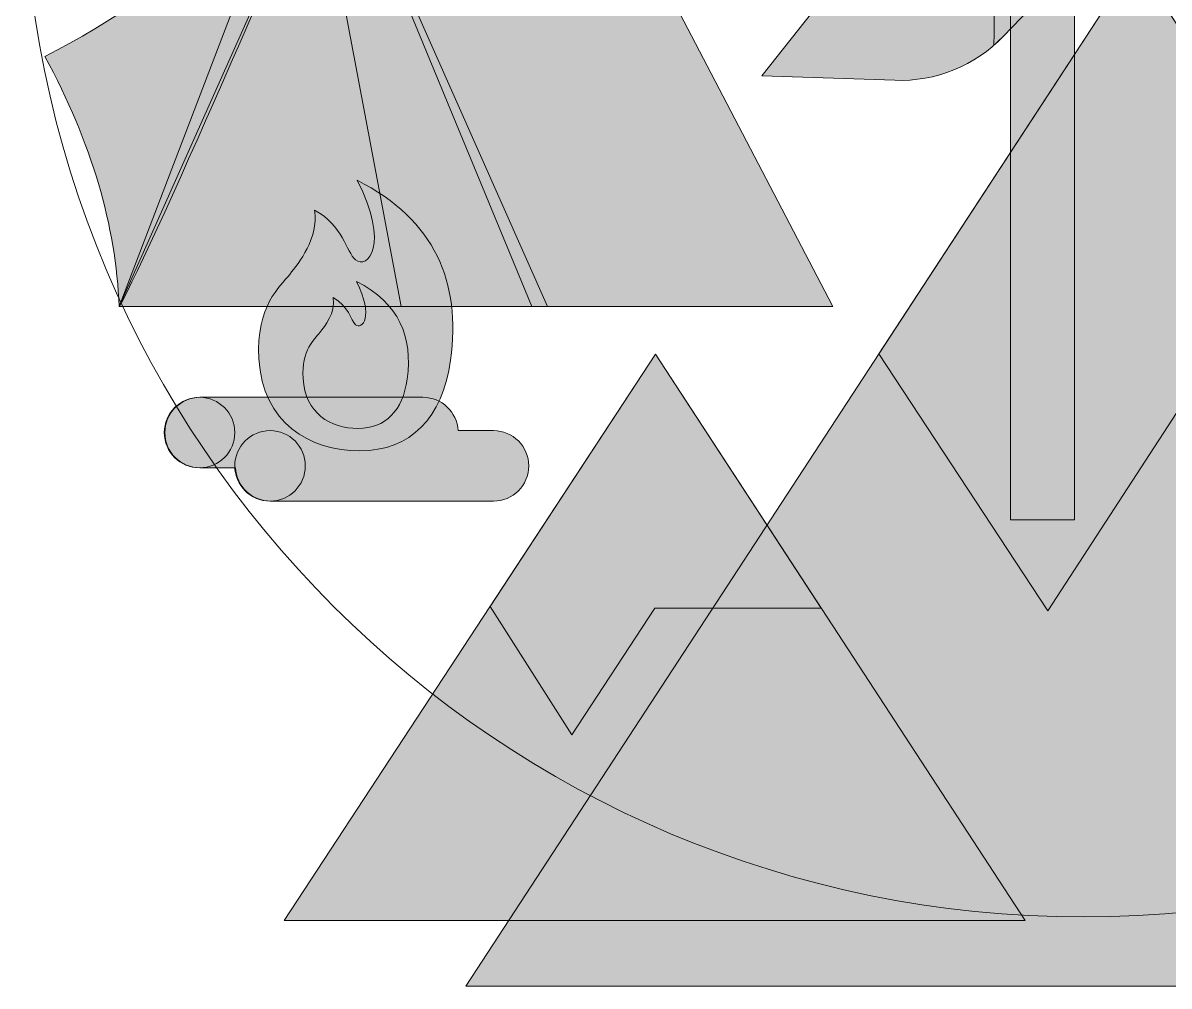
# Model space of a CAD drawing. Header units: inches. Extents: x -2159 to 3042, y -1353 to -29.
# Drawn here: x 229 to 521.9, y -1171.7 to -925.5 of the extents above; entities that cross this region are included whole.
import ezdxf

# ---------------------------------------------------------------- set-up
doc = ezdxf.new("R2010")
doc.units = ezdxf.units.IN
doc.header["$MEASUREMENT"] = 0
doc.layers.add('Layer 1', color=7, linetype='Continuous')

# ---------------------------------------------------------------- blocks, each defined once
blk = doc.blocks.new('block 38')
at = {"layer": 'Layer 1', "true_color": 0xe65f41}
h = blk.add_hatch(color=13, dxfattribs=at)
h.dxf.hatch_style = 2
edge = h.paths.add_edge_path()
edge.add_spline(control_points=[(490.18, -847.63), (490.18, -847.63), (468.94, -891.37), (468.94, -891.37), (468.94, -891.37), (409.63, -862.65), (409.63, -862.65), (400.24, -858.1), (393.23, -849.77), (390.35, -839.75), (390.35, -839.75), (380.97, -807.06), (380.97, -807.06), (380.97, -807.06), (490.18, -847.63), (490.18, -847.63)], knot_values=[0, 0, 0, 0, 1, 1, 1, 2, 2, 2, 3, 3, 3, 4, 4, 4, 5, 5, 5, 5], degree=3, periodic=1)
at = {"layer": 'Layer 1', "true_color": 0xc45137}
h = blk.add_hatch(color=13, dxfattribs=at)
h.dxf.hatch_style = 2
edge = h.paths.add_edge_path()
edge.add_spline(control_points=[(409.63, -862.65), (409.63, -862.65), (468.94, -891.37), (468.94, -891.37), (468.94, -891.37), (490.18, -847.63), (490.18, -847.63), (458.37, -848.44), (438.16, -851.06), (406.69, -861.04), (407.64, -861.62), (408.62, -862.16), (409.63, -862.65)], knot_values=[0, 0, 0, 0, 1, 1, 1, 2, 2, 2, 3, 3, 3, 4, 4, 4, 4], degree=3, periodic=1)
at = {"layer": 'Layer 1', "lineweight": 0}
for points, knots in [([(490.18, -847.63), (490.18, -847.63), (468.94, -891.37), (468.94, -891.37), (468.94, -891.37), (409.63, -862.65), (409.63, -862.65), (400.24, -858.1), (393.23, -849.77), (390.35, -839.75), (390.35, -839.75), (380.97, -807.06), (380.97, -807.06), (380.97, -807.06), (490.18, -847.63), (490.18, -847.63)], [0, 0, 0, 0, 1, 1, 1, 2, 2, 2, 3, 3, 3, 4, 4, 4, 5, 5, 5, 5]), ([(409.63, -862.65), (409.63, -862.65), (468.94, -891.37), (468.94, -891.37), (468.94, -891.37), (490.18, -847.63), (490.18, -847.63), (458.37, -848.44), (438.16, -851.06), (406.69, -861.04), (407.64, -861.62), (408.62, -862.16), (409.63, -862.65)], [0, 0, 0, 0, 1, 1, 1, 2, 2, 2, 3, 3, 3, 4, 4, 4, 4])]:
    blk.add_open_spline(points, degree=3, knots=knots, dxfattribs=at)
blk = doc.blocks.new('block 39')
at = {"layer": 'Layer 1', "true_color": 0xffd54e}
h = blk.add_hatch(color=41, dxfattribs=at)
h.dxf.hatch_style = 2
edge = h.paths.add_edge_path()
edge.add_spline(control_points=[(490.18, -847.63), (490.18, -847.63), (525.21, -881.35), (525.21, -881.35), (525.21, -881.35), (479.57, -928.88), (479.57, -928.88), (472.34, -936.41), (462.26, -940.5), (451.83, -940.14), (451.83, -940.14), (417.85, -938.96), (417.85, -938.96), (417.85, -938.96), (490.18, -847.63), (490.18, -847.63)], knot_values=[0, 0, 0, 0, 1, 1, 1, 2, 2, 2, 3, 3, 3, 4, 4, 4, 5, 5, 5, 5], degree=3, periodic=1)
at = {"layer": 'Layer 1', "true_color": 0xe8b142}
h = blk.add_hatch(color=43, dxfattribs=at)
h.dxf.hatch_style = 2
edge = h.paths.add_edge_path()
edge.add_spline(control_points=[(479.57, -928.88), (479.57, -928.88), (525.21, -881.35), (525.21, -881.35), (525.21, -881.35), (490.18, -847.63), (490.18, -847.63), (481.12, -878.13), (477.37, -898.17), (477.13, -931.18), (477.97, -930.45), (478.79, -929.69), (479.57, -928.88)], knot_values=[0, 0, 0, 0, 1, 1, 1, 2, 2, 2, 3, 3, 3, 4, 4, 4, 4], degree=3, periodic=1)
at = {"layer": 'Layer 1', "lineweight": 0}
for points, knots in [([(490.18, -847.63), (490.18, -847.63), (525.21, -881.35), (525.21, -881.35), (525.21, -881.35), (479.57, -928.88), (479.57, -928.88), (472.34, -936.41), (462.26, -940.5), (451.83, -940.14), (451.83, -940.14), (417.85, -938.96), (417.85, -938.96), (417.85, -938.96), (490.18, -847.63), (490.18, -847.63)], [0, 0, 0, 0, 1, 1, 1, 2, 2, 2, 3, 3, 3, 4, 4, 4, 5, 5, 5, 5]), ([(479.57, -928.88), (479.57, -928.88), (525.21, -881.35), (525.21, -881.35), (525.21, -881.35), (490.18, -847.63), (490.18, -847.63), (481.12, -878.13), (477.37, -898.17), (477.13, -931.18), (477.97, -930.45), (478.79, -929.69), (479.57, -928.88)], [0, 0, 0, 0, 1, 1, 1, 2, 2, 2, 3, 3, 3, 4, 4, 4, 4])]:
    blk.add_open_spline(points, degree=3, knots=knots, dxfattribs=at)
blk = doc.blocks.new('block 40')
at = {"layer": 'Layer 1', "true_color": 0x9b59b6}
h = blk.add_hatch(color=193, dxfattribs=at)
h.dxf.hatch_style = 2
edge = h.paths.add_edge_path()
edge.add_spline(control_points=[(490.18, -847.63), (490.18, -847.63), (533.07, -824.74), (533.07, -824.74), (533.07, -824.74), (564.17, -882.83), (564.17, -882.83), (569.1, -892.03), (569.87, -902.89), (566.31, -912.69), (566.31, -912.69), (554.69, -944.65), (554.69, -944.65), (554.69, -944.65), (490.18, -847.63), (490.18, -847.63)], knot_values=[0, 0, 0, 0, 1, 1, 1, 2, 2, 2, 3, 3, 3, 4, 4, 4, 5, 5, 5, 5], degree=3, periodic=1)
at = {"layer": 'Layer 1', "true_color": 0x8e44ad}
h = blk.add_hatch(color=205, dxfattribs=at)
h.dxf.hatch_style = 2
edge = h.paths.add_edge_path()
edge.add_spline(control_points=[(564.17, -882.83), (564.17, -882.83), (533.07, -824.74), (533.07, -824.74), (533.07, -824.74), (490.18, -847.63), (490.18, -847.63), (516.39, -865.68), (534.28, -875.43), (565.61, -885.86), (565.18, -884.84), (564.7, -883.82), (564.17, -882.83)], knot_values=[0, 0, 0, 0, 1, 1, 1, 2, 2, 2, 3, 3, 3, 4, 4, 4, 4], degree=3, periodic=1)
at = {"layer": 'Layer 1', "lineweight": 0}
for points, knots in [([(490.18, -847.63), (490.18, -847.63), (533.07, -824.74), (533.07, -824.74), (533.07, -824.74), (564.17, -882.83), (564.17, -882.83), (569.1, -892.03), (569.87, -902.89), (566.31, -912.69), (566.31, -912.69), (554.69, -944.65), (554.69, -944.65), (554.69, -944.65), (490.18, -847.63), (490.18, -847.63)], [0, 0, 0, 0, 1, 1, 1, 2, 2, 2, 3, 3, 3, 4, 4, 4, 5, 5, 5, 5]), ([(564.17, -882.83), (564.17, -882.83), (533.07, -824.74), (533.07, -824.74), (533.07, -824.74), (490.18, -847.63), (490.18, -847.63), (516.39, -865.68), (534.28, -875.43), (565.61, -885.86), (565.18, -884.84), (564.7, -883.82), (564.17, -882.83)], [0, 0, 0, 0, 1, 1, 1, 2, 2, 2, 3, 3, 3, 4, 4, 4, 4])]:
    blk.add_open_spline(points, degree=3, knots=knots, dxfattribs=at)
blk = doc.blocks.new('block 41')
at = {"layer": 'Layer 1', "true_color": 0x2ecc71}
h = blk.add_hatch(color=112, dxfattribs=at)
h.dxf.hatch_style = 2
edge = h.paths.add_edge_path()
edge.add_spline(control_points=[(490.18, -847.63), (490.18, -847.63), (481.66, -799.76), (481.66, -799.76), (481.66, -799.76), (546.52, -788.14), (546.52, -788.14), (556.79, -786.3), (567.36, -788.91), (575.58, -795.33), (575.58, -795.33), (602.38, -816.26), (602.38, -816.26), (602.38, -816.26), (490.18, -847.63), (490.18, -847.63)], knot_values=[0, 0, 0, 0, 1, 1, 1, 2, 2, 2, 3, 3, 3, 4, 4, 4, 5, 5, 5, 5], degree=3, periodic=1)
at = {"layer": 'Layer 1', "true_color": 0x27ae60}
h = blk.add_hatch(color=105, dxfattribs=at)
h.dxf.hatch_style = 2
edge = h.paths.add_edge_path()
edge.add_spline(control_points=[(546.52, -788.14), (546.52, -788.14), (481.66, -799.76), (481.66, -799.76), (481.66, -799.76), (490.18, -847.63), (490.18, -847.63), (515.44, -828.28), (530.25, -814.28), (549.85, -787.71), (548.74, -787.8), (547.63, -787.94), (546.52, -788.14)], knot_values=[0, 0, 0, 0, 1, 1, 1, 2, 2, 2, 3, 3, 3, 4, 4, 4, 4], degree=3, periodic=1)
at = {"layer": 'Layer 1', "lineweight": 0}
for points, knots in [([(490.18, -847.63), (490.18, -847.63), (481.66, -799.76), (481.66, -799.76), (481.66, -799.76), (546.52, -788.14), (546.52, -788.14), (556.79, -786.3), (567.36, -788.91), (575.58, -795.33), (575.58, -795.33), (602.38, -816.26), (602.38, -816.26), (602.38, -816.26), (490.18, -847.63), (490.18, -847.63)], [0, 0, 0, 0, 1, 1, 1, 2, 2, 2, 3, 3, 3, 4, 4, 4, 5, 5, 5, 5]), ([(546.52, -788.14), (546.52, -788.14), (481.66, -799.76), (481.66, -799.76), (481.66, -799.76), (490.18, -847.63), (490.18, -847.63), (515.44, -828.28), (530.25, -814.28), (549.85, -787.71), (548.74, -787.8), (547.63, -787.94), (546.52, -788.14)], [0, 0, 0, 0, 1, 1, 1, 2, 2, 2, 3, 3, 3, 4, 4, 4, 4])]:
    blk.add_open_spline(points, degree=3, knots=knots, dxfattribs=at)
blk = doc.blocks.new('block 42')
at = {"layer": 'Layer 1', "true_color": 0x59abe3}
h = blk.add_hatch(color=143, dxfattribs=at)
h.dxf.hatch_style = 2
edge = h.paths.add_edge_path()
edge.add_spline(control_points=[(490.18, -847.63), (490.18, -847.63), (442.02, -840.95), (442.02, -840.95), (442.02, -840.95), (451.01, -775.66), (451.01, -775.66), (452.43, -765.33), (458.19, -756.09), (466.83, -750.25), (466.83, -750.25), (495.02, -731.23), (495.02, -731.23), (495.02, -731.23), (490.18, -847.63), (490.18, -847.63)], knot_values=[0, 0, 0, 0, 1, 1, 1, 2, 2, 2, 3, 3, 3, 4, 4, 4, 5, 5, 5, 5], degree=3, periodic=1)
at = {"layer": 'Layer 1', "true_color": 0x4183d7}
h = blk.add_hatch(color=163, dxfattribs=at)
h.dxf.hatch_style = 2
edge = h.paths.add_edge_path()
edge.add_spline(control_points=[(451.01, -775.66), (451.01, -775.66), (442.02, -840.95), (442.02, -840.95), (442.02, -840.95), (490.18, -847.63), (490.18, -847.63), (479.58, -817.63), (470.84, -799.22), (451.63, -772.37), (451.38, -773.45), (451.16, -774.55), (451.01, -775.66)], knot_values=[0, 0, 0, 0, 1, 1, 1, 2, 2, 2, 3, 3, 3, 4, 4, 4, 4], degree=3, periodic=1)
at = {"layer": 'Layer 1', "lineweight": 0}
for points, knots in [([(490.18, -847.63), (490.18, -847.63), (442.02, -840.95), (442.02, -840.95), (442.02, -840.95), (451.01, -775.66), (451.01, -775.66), (452.43, -765.33), (458.19, -756.09), (466.83, -750.25), (466.83, -750.25), (495.02, -731.23), (495.02, -731.23), (495.02, -731.23), (490.18, -847.63), (490.18, -847.63)], [0, 0, 0, 0, 1, 1, 1, 2, 2, 2, 3, 3, 3, 4, 4, 4, 5, 5, 5, 5]), ([(451.01, -775.66), (451.01, -775.66), (442.02, -840.95), (442.02, -840.95), (442.02, -840.95), (490.18, -847.63), (490.18, -847.63), (479.58, -817.63), (470.84, -799.22), (451.63, -772.37), (451.38, -773.45), (451.16, -774.55), (451.01, -775.66)], [0, 0, 0, 0, 1, 1, 1, 2, 2, 2, 3, 3, 3, 4, 4, 4, 4])]:
    blk.add_open_spline(points, degree=3, knots=knots, dxfattribs=at)
blk = doc.blocks.new('block 37')
at = {"layer": 'Layer 1'}
for name in ['block 42', 'block 41', 'block 38', 'block 40', 'block 39']:
    blk.add_blockref(name, (0, 0), dxfattribs=at)
blk = doc.blocks.new('block 36')
at = {"layer": 'Layer 1', "true_color": 0x4a4849}
h = blk.add_hatch(color=59, dxfattribs=at)
h.dxf.hatch_style = 2
edge = h.paths.add_edge_path()
edge.add_spline(control_points=[(497.89, -846.09), (497.89, -850.65), (494.19, -854.35), (489.62, -854.35), (485.06, -854.35), (481.36, -850.65), (481.36, -846.09), (481.36, -841.53), (485.06, -837.83), (489.62, -837.83), (494.19, -837.83), (497.89, -841.53), (497.89, -846.09)], knot_values=[0, 0, 0, 0, 1, 1, 1, 2, 2, 2, 3, 3, 3, 4, 4, 4, 4], degree=3, periodic=1)
h = blk.add_hatch(color=59, dxfattribs=at)
h.dxf.hatch_style = 2
h.paths.add_polyline_path([(497.75, -1052.46), (481.36, -1052.46), (481.36, -846.09), (497.75, -846.09)])
at = {"layer": 'Layer 1', "lineweight": 0}
blk.add_lwpolyline([(497.75, -1052.46), (481.36, -1052.46), (481.36, -846.09), (497.75, -846.09), (497.75, -1052.46)], dxfattribs=at)
blk.add_open_spline([(497.89, -846.09), (497.89, -850.65), (494.19, -854.35), (489.62, -854.35), (485.06, -854.35), (481.36, -850.65), (481.36, -846.09), (481.36, -841.53), (485.06, -837.83), (489.62, -837.83), (494.19, -837.83), (497.89, -841.53), (497.89, -846.09)], degree=3, knots=[0, 0, 0, 0, 1, 1, 1, 2, 2, 2, 3, 3, 3, 4, 4, 4, 4], dxfattribs=at)
at = {"layer": 'Layer 1'}
blk.add_blockref('block 37', (0, 0), dxfattribs=at)
blk = doc.blocks.new('block 43')
at = {"layer": 'Layer 1', "true_color": 0x2ecc71}
h = blk.add_hatch(color=112, dxfattribs=at)
h.dxf.hatch_style = 2
h.paths.add_polyline_path([(363.06, -997.97), (304.31, -865.39), (253.58, -997.97), (318.97, -997.97)])
at = {"layer": 'Layer 1', "true_color": 0x27ae60}
h = blk.add_hatch(color=105, dxfattribs=at)
h.dxf.hatch_style = 2
h.paths.add_polyline_path([(304.31, -865.39), (359.06, -997.97), (435.95, -997.97), (366.79, -865.39)])
h = blk.add_hatch(color=105, dxfattribs=at)
h.dxf.hatch_style = 2
edge = h.paths.add_edge_path()
edge.add_spline(control_points=[(304.31, -884.43), (304.31, -884.43), (268.65, -916.83), (234.62, -934.01), (246.63, -956.17), (252.78, -977.27), (253.58, -997.97), (262.39, -982.88), (304.31, -884.43), (304.31, -884.43)], knot_values=[0, 0, 0, 0, 1, 1, 1, 2, 2, 2, 3, 3, 3, 3], degree=3, periodic=1)
at = {"layer": 'Layer 1', "true_color": 0x4a4849}
h = blk.add_hatch(color=59, dxfattribs=at)
h.dxf.hatch_style = 2
h.paths.add_polyline_path([(304.31, -884.43), (253.58, -997.97), (325.67, -997.97)])
at = {"layer": 'Layer 1', "lineweight": 0}
for points in [[(363.06, -997.97), (304.31, -865.39), (253.58, -997.97), (318.97, -997.97), (363.06, -997.97)], [(304.31, -865.39), (359.06, -997.97), (435.95, -997.97), (366.79, -865.39), (304.31, -865.39)], [(304.31, -884.43), (253.58, -997.97), (325.67, -997.97), (304.31, -884.43)]]:
    blk.add_lwpolyline(points, dxfattribs=at)
blk.add_open_spline([(304.31, -884.43), (304.31, -884.43), (268.65, -916.83), (234.62, -934.01), (246.63, -956.17), (252.78, -977.27), (253.58, -997.97), (262.39, -982.88), (304.31, -884.43), (304.31, -884.43)], degree=3, knots=[0, 0, 0, 0, 1, 1, 1, 2, 2, 2, 3, 3, 3, 3], dxfattribs=at)
blk = doc.blocks.new('block 45')
at = {"layer": 'Layer 1', "true_color": 0x4a4849}
h = blk.add_hatch(color=59, dxfattribs=at)
h.dxf.hatch_style = 2
h.paths.add_polyline_path([(684.5, -1171.66), (513.36, -909.6), (342.22, -1171.66)])
at = {"layer": 'Layer 1', "true_color": 0xf8f7ca}
h = blk.add_hatch(color=7, dxfattribs=at)
h.dxf.hatch_style = 2
h.paths.add_polyline_path([(578.48, -1009.32), (513.36, -909.6), (447.75, -1010.07), (490.9, -1075.75), (534.04, -1009.44), (556.86, -1042.95)])
at = {"layer": 'Layer 1', "lineweight": 0}
for points in [[(684.5, -1171.66), (513.36, -909.6), (342.22, -1171.66), (684.5, -1171.66)], [(578.48, -1009.32), (513.36, -909.6), (447.75, -1010.07), (490.9, -1075.75), (534.04, -1009.44), (556.86, -1042.95), (578.48, -1009.32)]]:
    blk.add_lwpolyline(points, dxfattribs=at)
blk = doc.blocks.new('block 46')
at = {"layer": 'Layer 1', "true_color": 0x4a4849}
h = blk.add_hatch(color=59, dxfattribs=at)
h.dxf.hatch_style = 2
h.paths.add_polyline_path([(485.12, -1154.91), (390.63, -1010.15), (295.79, -1154.91)])
at = {"layer": 'Layer 1', "true_color": 0xf8f7ca}
h = blk.add_hatch(color=7, dxfattribs=at)
h.dxf.hatch_style = 2
h.paths.add_polyline_path([(390.63, -1010.15), (348.4, -1074.62), (369.24, -1107.48), (390.45, -1075.04), (432.99, -1075.04)])
at = {"layer": 'Layer 1', "lineweight": 0}
for points in [[(485.12, -1154.91), (390.63, -1010.15), (295.79, -1154.91), (485.12, -1154.91)], [(390.63, -1010.15), (348.4, -1074.62), (369.24, -1107.48), (390.45, -1075.04), (432.99, -1075.04), (390.63, -1010.15)]]:
    blk.add_lwpolyline(points, dxfattribs=at)
blk = doc.blocks.new('block 44')
at = {"layer": 'Layer 1'}
for name in ['block 45', 'block 46']:
    blk.add_blockref(name, (0, 0), dxfattribs=at)
blk = doc.blocks.new('block 48')
at = {"layer": 'Layer 1', "true_color": 0xffd54e}
h = blk.add_hatch(color=41, dxfattribs=at)
h.dxf.hatch_style = 2
edge = h.paths.add_edge_path()
edge.add_spline(control_points=[(283.15, -1030.18), (283.15, -1035.16), (279.12, -1039.19), (274.14, -1039.19), (269.17, -1039.19), (265.13, -1035.16), (265.13, -1030.18), (265.13, -1025.21), (269.17, -1021.17), (274.14, -1021.17), (279.12, -1021.17), (283.15, -1025.21), (283.15, -1030.18)], knot_values=[0, 0, 0, 0, 1, 1, 1, 2, 2, 2, 3, 3, 3, 4, 4, 4, 4], degree=3, periodic=1)
at = {"layer": 'Layer 1', "true_color": 0xb06849}
h = blk.add_hatch(color=25, dxfattribs=at)
h.dxf.hatch_style = 2
edge = h.paths.add_edge_path()
edge.add_spline(control_points=[(349.25, -1029.68), (349.25, -1029.68), (340.21, -1029.68), (340.21, -1029.68), (339.95, -1024.94), (336.04, -1021.17), (331.23, -1021.17), (331.23, -1021.17), (274.29, -1021.17), (274.29, -1021.17), (269.32, -1021.17), (265.28, -1025.21), (265.28, -1030.18), (265.28, -1030.18), (265.28, -1030.18), (265.28, -1030.18), (265.28, -1035.16), (269.32, -1039.19), (274.29, -1039.19), (274.29, -1039.19), (283.33, -1039.19), (283.33, -1039.19), (283.59, -1043.93), (287.5, -1047.7), (292.31, -1047.7), (292.31, -1047.7), (349.25, -1047.7), (349.25, -1047.7), (354.22, -1047.7), (358.26, -1043.67), (358.26, -1038.69), (358.26, -1033.72), (354.22, -1029.68), (349.25, -1029.68)], knot_values=[0, 0, 0, 0, 1, 1, 1, 2, 2, 2, 3, 3, 3, 4, 4, 4, 5, 5, 5, 6, 6, 6, 7, 7, 7, 8, 8, 8, 9, 9, 9, 10, 10, 10, 11, 11, 11, 11], degree=3, periodic=1)
at = {"layer": 'Layer 1', "true_color": 0xffd54e}
h = blk.add_hatch(color=41, dxfattribs=at)
h.dxf.hatch_style = 2
edge = h.paths.add_edge_path()
edge.add_spline(control_points=[(301.17, -1038.69), (301.17, -1043.67), (297.14, -1047.7), (292.16, -1047.7), (287.18, -1047.7), (283.15, -1043.67), (283.15, -1038.69), (283.15, -1033.72), (287.18, -1029.68), (292.16, -1029.68), (297.14, -1029.68), (301.17, -1033.72), (301.17, -1038.69)], knot_values=[0, 0, 0, 0, 1, 1, 1, 2, 2, 2, 3, 3, 3, 4, 4, 4, 4], degree=3, periodic=1)
at = {"layer": 'Layer 1', "lineweight": 0}
for points, knots in [([(283.15, -1030.18), (283.15, -1035.16), (279.12, -1039.19), (274.14, -1039.19), (269.17, -1039.19), (265.13, -1035.16), (265.13, -1030.18), (265.13, -1025.21), (269.17, -1021.17), (274.14, -1021.17), (279.12, -1021.17), (283.15, -1025.21), (283.15, -1030.18)], [0, 0, 0, 0, 1, 1, 1, 2, 2, 2, 3, 3, 3, 4, 4, 4, 4]), ([(349.25, -1029.68), (349.25, -1029.68), (340.21, -1029.68), (340.21, -1029.68), (339.95, -1024.94), (336.04, -1021.17), (331.23, -1021.17), (331.23, -1021.17), (274.29, -1021.17), (274.29, -1021.17), (269.32, -1021.17), (265.28, -1025.21), (265.28, -1030.18), (265.28, -1030.18), (265.28, -1030.18), (265.28, -1030.18), (265.28, -1035.16), (269.32, -1039.19), (274.29, -1039.19), (274.29, -1039.19), (283.33, -1039.19), (283.33, -1039.19), (283.59, -1043.93), (287.5, -1047.7), (292.31, -1047.7), (292.31, -1047.7), (349.25, -1047.7), (349.25, -1047.7), (354.22, -1047.7), (358.26, -1043.67), (358.26, -1038.69), (358.26, -1033.72), (354.22, -1029.68), (349.25, -1029.68)], [0, 0, 0, 0, 1, 1, 1, 2, 2, 2, 3, 3, 3, 4, 4, 4, 5, 5, 5, 6, 6, 6, 7, 7, 7, 8, 8, 8, 9, 9, 9, 10, 10, 10, 11, 11, 11, 11]), ([(301.17, -1038.69), (301.17, -1043.67), (297.14, -1047.7), (292.16, -1047.7), (287.18, -1047.7), (283.15, -1043.67), (283.15, -1038.69), (283.15, -1033.72), (287.18, -1029.68), (292.16, -1029.68), (297.14, -1029.68), (301.17, -1033.72), (301.17, -1038.69)], [0, 0, 0, 0, 1, 1, 1, 2, 2, 2, 3, 3, 3, 4, 4, 4, 4])]:
    blk.add_open_spline(points, degree=3, knots=knots, dxfattribs=at)
blk = doc.blocks.new('block 49')
at = {"layer": 'Layer 1', "true_color": 0xe65f41}
h = blk.add_hatch(color=13, dxfattribs=at)
h.dxf.hatch_style = 2
edge = h.paths.add_edge_path()
edge.add_spline(control_points=[(314.39, -965.66), (334.48, -975.98), (340.94, -991.66), (338.26, -1011.65), (336.27, -1026.5), (328.05, -1034.83), (315.11, -1034.83), (302.16, -1034.83), (290.3, -1027.74), (289.3, -1011.29), (288.49, -997.8), (294.82, -992.82), (297.18, -989.74), (299.53, -986.67), (304.58, -980.71), (303.52, -973.31), (310.81, -977.23), (311.6, -983.94), (314.03, -986.03), (316.9, -988.49), (322.97, -982.42), (314.39, -965.66)], knot_values=[0, 0, 0, 0, 1, 1, 1, 2, 2, 2, 3, 3, 3, 4, 4, 4, 5, 5, 5, 6, 6, 6, 7, 7, 7, 7], degree=3, periodic=1)
at = {"layer": 'Layer 1', "true_color": 0xffd54e}
h = blk.add_hatch(color=41, dxfattribs=at)
h.dxf.hatch_style = 2
edge = h.paths.add_edge_path()
edge.add_spline(control_points=[(314.23, -991.53), (325.15, -997.14), (328.66, -1005.66), (327.2, -1016.52), (326.12, -1024.59), (321.65, -1029.12), (314.62, -1029.12), (307.58, -1029.12), (301.13, -1025.27), (300.59, -1016.33), (300.15, -1008.99), (303.59, -1006.29), (304.87, -1004.62), (306.15, -1002.95), (308.9, -999.71), (308.32, -995.69), (312.28, -997.81), (312.71, -1001.46), (314.03, -1002.6), (315.59, -1003.94), (318.89, -1000.63), (314.23, -991.53)], knot_values=[0, 0, 0, 0, 1, 1, 1, 2, 2, 2, 3, 3, 3, 4, 4, 4, 5, 5, 5, 6, 6, 6, 7, 7, 7, 7], degree=3, periodic=1)
at = {"layer": 'Layer 1', "lineweight": 0}
for points in [[(314.39, -965.66), (334.48, -975.98), (340.94, -991.66), (338.26, -1011.65), (336.27, -1026.5), (328.05, -1034.83), (315.11, -1034.83), (302.16, -1034.83), (290.3, -1027.74), (289.3, -1011.29), (288.49, -997.8), (294.82, -992.82), (297.18, -989.74), (299.53, -986.67), (304.58, -980.71), (303.52, -973.31), (310.81, -977.23), (311.6, -983.94), (314.03, -986.03), (316.9, -988.49), (322.97, -982.42), (314.39, -965.66)], [(314.23, -991.53), (325.15, -997.14), (328.66, -1005.66), (327.2, -1016.52), (326.12, -1024.59), (321.65, -1029.12), (314.62, -1029.12), (307.58, -1029.12), (301.13, -1025.27), (300.59, -1016.33), (300.15, -1008.99), (303.59, -1006.29), (304.87, -1004.62), (306.15, -1002.95), (308.9, -999.71), (308.32, -995.69), (312.28, -997.81), (312.71, -1001.46), (314.03, -1002.6), (315.59, -1003.94), (318.89, -1000.63), (314.23, -991.53)]]:
    blk.add_open_spline(points, degree=3, knots=[0, 0, 0, 0, 1, 1, 1, 2, 2, 2, 3, 3, 3, 4, 4, 4, 5, 5, 5, 6, 6, 6, 7, 7, 7, 7], dxfattribs=at)
blk = doc.blocks.new('block 47')
at = {"layer": 'Layer 1'}
for name in ['block 49', 'block 48']:
    blk.add_blockref(name, (0, 0), dxfattribs=at)
blk = doc.blocks.new('block 34')
at = {"layer": 'Layer 1', "lineweight": 0}
blk.add_open_spline([(771, -883), (771, -1032.67), (649.67, -1154), (500, -1154), (350.33, -1154), (229, -1032.67), (229, -883), (229, -733.33), (350.33, -612), (500, -612), (649.67, -612), (771, -733.33), (771, -883)], degree=3, knots=[0, 0, 0, 0, 1, 1, 1, 2, 2, 2, 3, 3, 3, 4, 4, 4, 4], dxfattribs=at)
at = {"layer": 'Layer 1'}
for name in ['block 36', 'block 43', 'block 44', 'block 47']:
    blk.add_blockref(name, (0, 0), dxfattribs=at)

msp = doc.modelspace()

# ---------------------------------------------------------------- block references
at = {"layer": 'Layer 1'}
msp.add_blockref('block 34', (0, 0), dxfattribs=at)

doc.saveas('drawing.dxf')
